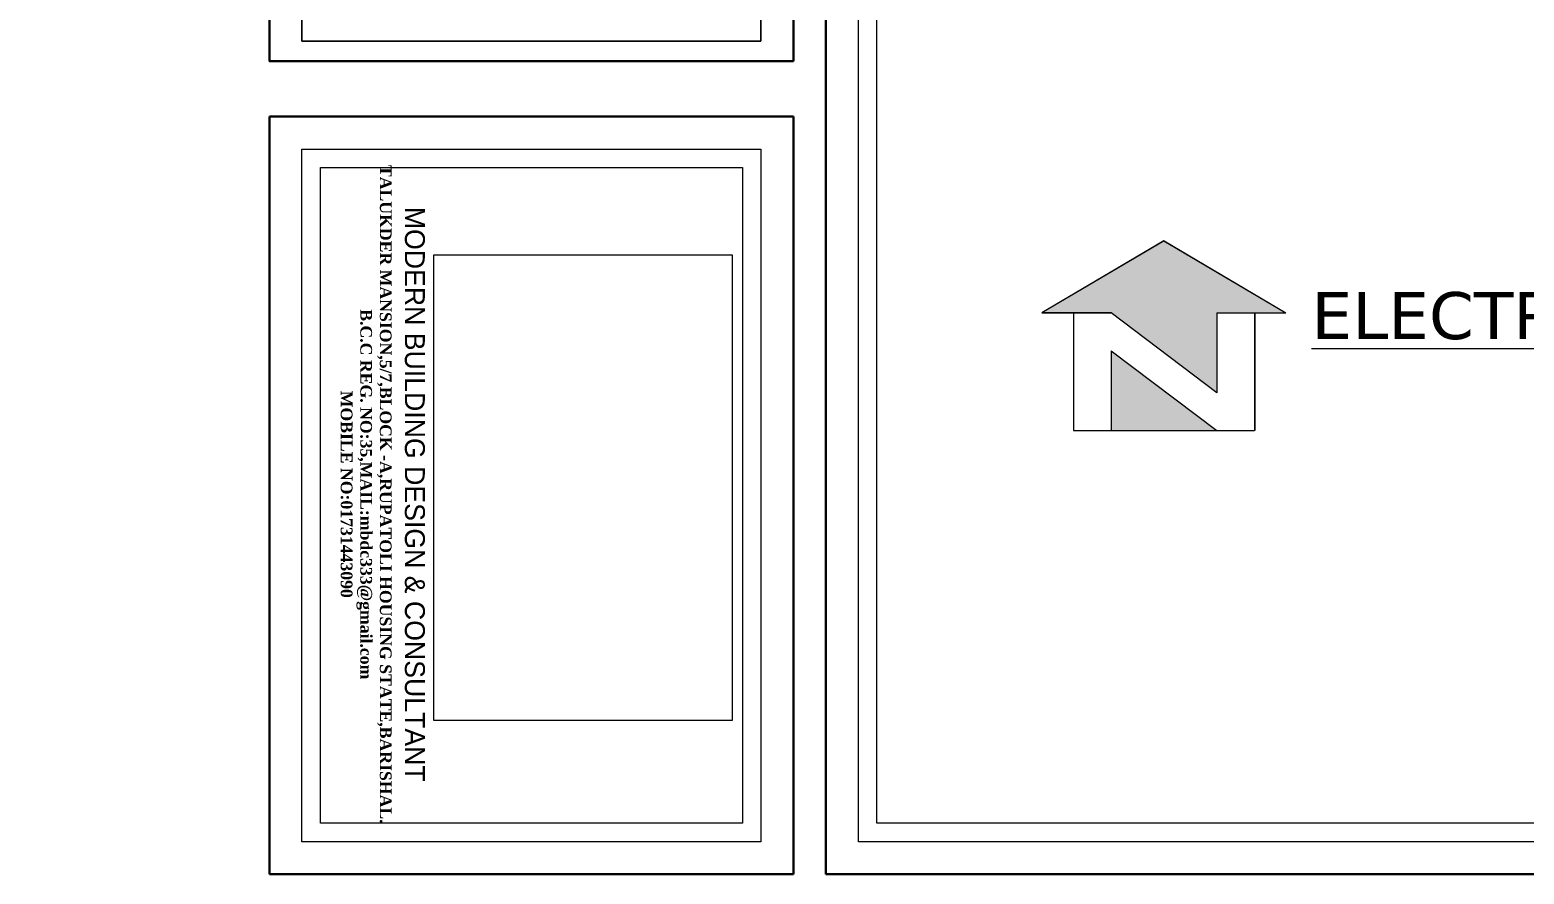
# Model space of a CAD drawing. Header units: inches. Extents: x 109699 to 44449955, y -10987 to 15824140.
# Drawn here: x 198430.1 to 198906.7, y -4568.8 to -4299.4 of the extents above; entities that cross this region are included whole.
import ezdxf

# ---------------------------------------------------------------- set-up
doc = ezdxf.new("R2010")
doc.units = ezdxf.units.IN
doc.header["$LTSCALE"] = 5
doc.header["$MEASUREMENT"] = 0
for name, color, linetype, lineweight in [('@NORMAL', 7, 'Continuous', 5), ('dimen', 20, 'Continuous', 15), ('leter', 140, 'Continuous', 13), ('Text', 7, 'Continuous', 0), ('Wall-01', 250, 'Continuous', 50), ('WALL-1', 8, 'Continuous', 9)]:
    doc.layers.add(name, color=color, linetype=linetype, lineweight=lineweight)
doc.styles.add('AR8', font='swisscl.ttf')
doc.styles.get("Standard").update_dxf_attribs({"font": 'times.ttf'})
picture_1 = doc.add_image_def('image1.png', size_in_pixel=(745, 477))

# ---------------------------------------------------------------- blocks, each defined once
blk = doc.blocks.new('zxczxczxcz')
at = {"layer": '@NORMAL'}
for points in [[(177327.54, -15450.1), (175295.18, -15450.1), (175295.18, -14276.83), (177327.54, -14276.83)], [(177319.91, -15442.46), (175302.82, -15442.46), (175302.82, -14284.47), (177319.91, -14284.47)]]:
    blk.add_lwpolyline(points, close=True, dxfattribs=at)
at = {"layer": 'Text', "lineweight": 30}
for p, q in [((177028.82, -15692.58), (177028.82, -15476.83)), ((177340.91, -15476.83), (177028.82, -15476.83)), ((177340.91, -15476.83), (177340.91, -15692.58)), ((177340.91, -15692.58), (177028.82, -15692.58))]:
    blk.add_line(p, q, dxfattribs=at)
at = {"layer": 'Text'}
for p, q in [((177340.91, -15692.58), (177340.91, -15476.83)), ((177340.91, -15692.58), (177340.91, -15476.83)), ((176741.98, -15490.2), (176997.69, -15490.2)), ((176997.69, -15490.2), (176997.69, -15679.21)), ((177042.19, -15490.2), (177327.54, -15490.2)), ((177042.19, -15679.21), (177042.19, -15490.2)), ((177327.54, -15490.2), (177327.54, -15679.21)), ((177049.83, -15497.83), (177319.91, -15497.83)), ((177049.83, -15671.58), (177049.83, -15497.83)), ((177319.91, -15497.83), (177319.91, -15671.58)), ((177319.91, -15671.58), (177049.83, -15671.58)), ((176997.69, -15679.21), (176741.98, -15679.21)), ((177327.54, -15679.21), (177042.19, -15679.21))]:
    blk.add_line(p, q, dxfattribs=at)
at = {"layer": 'Text', "lineweight": 30}
blk.add_lwpolyline([(177005.91, -15476.83), (175281.82, -15476.83), (175281.82, -15692.58), (177005.91, -15692.58)], close=True, dxfattribs=at)
at = {"layer": 'Text'}
blk.add_lwpolyline([(176997.69, -15490.2), (175295.18, -15490.2), (175295.18, -15679.21), (176997.69, -15679.21)], close=True, dxfattribs=at)
at = {"layer": 'WALL-1', "lineweight": 30}
blk.add_line((177340.91, -14263.47), (177340.91, -15463.47), dxfattribs=at)
blk.add_lwpolyline([(177340.91, -15463.47), (175281.82, -15463.47), (175281.82, -14263.47), (177340.91, -14263.47)], close=True, dxfattribs=at)
at = {"layer": 'leter', "insert": (177184.41, -15628.6), "char_height": 3.9766, "width": 400.6803, "attachment_point": 2}
blk.add_mtext('{\\fFranklin Gothic Medium|b0|i0|c0|p34;\\H2.066x;\\C5;MODERN BUILDING DESIGN & CONSULTANT\\H1.2x; \\C256; \\P\\fTimes New Roman|b1|i0|c0|p18;\\H0.4899x;\\C7;TALUKDER MANSION,5/7,BLOCK -A,RUPATOLI HOUSING STATE,BARISHAL.\\PB.C.C REG. NO:35,MAIL:mbdc333@gmail.com\\PMOBILE NO:01731443090\\P\\fFranklin Gothic Medium|b0|i0|c0|p34;\\H0.8231x;\\C256;                             }', dxfattribs=at)
at = {"layer": '@NORMAL', "color": 0}
image = blk.add_image(picture_1, insert=(177085.79, -15624.87), size_in_units=(191.86, 122.84), rotation=0, dxfattribs=dict(at, brightness=35, contrast=59))
image.dxf.flags = 7
blk = doc.blocks.new('mnb')
at = {"layer": 'dimen'}
h = blk.add_hatch(color=256, dxfattribs=at)
h.paths.add_polyline_path([(-27.51, 26.5), (-11.92, 26.5), (11.92, 8.5), (11.92, 26.5), (27.48, 26.5), (-0.01, 42.79)])
h.paths.add_polyline_path([(11.92, 0), (-11.92, 17.99), (-11.92, 0)])
for p, q in [((-0.01, 42.79), (-27.51, 26.5)), ((-0.01, 42.79), (27.48, 26.5)), ((-27.51, 26.5), (-11.92, 26.5)), ((-27.51, 26.5), (-11.92, 26.5)), ((-13.34, 26.5), (-27.51, 26.5)), ((-20.42, 26.5), (-20.42, 0)), ((-11.92, 26.5), (-13.34, 26.5)), ((-11.92, 26.5), (-13.34, 26.5)), ((11.92, 8.5), (-11.92, 26.5)), ((11.92, 26.5), (27.48, 26.5)), ((11.92, 26.5), (11.92, 8.5)), ((13.36, 26.5), (27.48, 26.5)), ((20.42, 26.5), (20.42, 0)), ((-11.92, 17.99), (11.92, 0)), ((-11.92, 17.99), (-11.92, 0)), ((-20.42, 0), (20.42, 0))]:
    blk.add_line(p, q, dxfattribs=at)

msp = doc.modelspace()

# ---------------------------------------------------------------- hatches: boundary and pattern name
at = {"layer": 'dimen'}
h = msp.add_hatch(color=256, dxfattribs=at)
h.paths.add_polyline_path([(198752.9, -4389.75), (198774.96, -4389.75), (198808.7, -4415.22), (198808.7, -4389.75), (198830.72, -4389.75), (198791.81, -4366.69)])
h.paths.add_polyline_path([(198808.7, -4427.25), (198774.96, -4401.79), (198774.96, -4427.25)])

# ---------------------------------------------------------------- linework, layer by layer
for p, q in [((198791.81, -4366.69, 16.97), (198752.9, -4389.75, 16.97)), ((198791.81, -4366.69, 16.97), (198830.72, -4389.75, 16.97)), ((198752.9, -4389.75, 16.97), (198774.96, -4389.75, 16.97)), ((198752.9, -4389.75, 16.97), (198774.96, -4389.75, 16.97)), ((198772.95, -4389.75, 16.97), (198752.9, -4389.75, 16.97)), ((198774.96, -4389.75, 16.97), (198772.95, -4389.75, 16.97)), ((198774.96, -4389.75, 16.97), (198772.95, -4389.75, 16.97)), ((198808.7, -4415.22, 16.97), (198774.96, -4389.75, 16.97)), ((198808.7, -4389.75, 16.97), (198830.72, -4389.75, 16.97)), ((198808.7, -4389.75, 16.97), (198808.7, -4415.22, 16.97)), ((198810.73, -4389.75, 16.97), (198830.72, -4389.75, 16.97)), ((198820.73, -4389.75, 16.97), (198820.73, -4427.25, 16.97)), ((198774.96, -4401.79, 16.97), (198808.7, -4427.25, 16.97)), ((198774.96, -4401.79, 16.97), (198774.96, -4427.25, 16.97))]:
    msp.add_line(p, q, dxfattribs=at)

# ---------------------------------------------------------------- block references
at = {"layer": 'Wall-01', "xscale": 1.415232000028482, "yscale": 1.415232000028482, "zscale": 1.415232000028482}
msp.add_blockref('mnb', (198791.83, -4427.25, 16.97), dxfattribs=at)
at = {"layer": 'WALL-1', "linetype": 'Continuous', "xscale": 0.7745455872000001, "yscale": 0.7745455872000001, "zscale": 0.7745455872000001, "rotation": 270}
msp.add_blockref('zxczxczxcz', (210661.13, 132789.8), dxfattribs=at)

# ---------------------------------------------------------------- texts
at = {"layer": 'Text', "insert": (198838.85, -4383.08, 1345.91), "char_height": 15, "width": 856.5915, "attachment_point": 1, "style": 'AR8'}
msp.add_mtext('\\A1;{\\fVerdana|b0|i0|c0|p34;\\LELECTRICAL POWER SOCKET LAYOUT}', dxfattribs=at)

doc.saveas('drawing.dxf')
